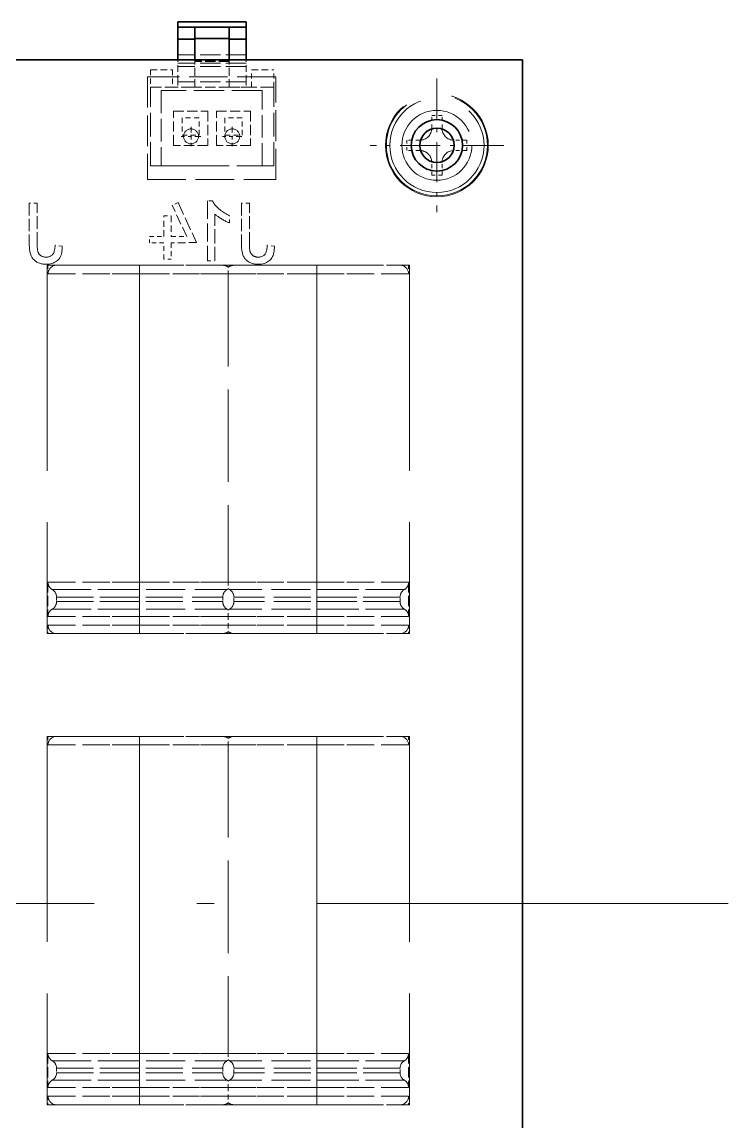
# Model space of a CAD drawing. Extents: x 23 to 417, y 3 to 294.
# Drawn here: x 296.22 to 316.82, y 118.68 to 150.79 of the extents above; entities that cross this region are included whole.
import ezdxf

# ---------------------------------------------------------------- set-up
doc = ezdxf.new("R2010")
doc.units = 0
doc.linetypes.add('DASHDOT', pattern=[18.5, 12, -3, 0.5, -3])
doc.linetypes.add('DASHED', pattern=[15, 12, -3])
doc.layers.get('0').update_dxf_attribs({"lineweight": 13})

# ---------------------------------------------------------------- blocks, each defined once
blk = doc.blocks.new('BLOCK3507')
at = {"color": 7, "linetype": 'DASHDOT', "lineweight": 13, "ltscale": 0.195}
for p, q in [((76, 47.2), (76, 39.4)), ((79.9, 43.3), (72.1, 43.3))]:
    blk.add_line(p, q, dxfattribs=at)
blk = doc.blocks.new('BLOCK3514')
at = {"color": 7, "linetype": 'DASHDOT', "lineweight": 13, "ltscale": 0.028341}
for p, q in [((64.057, 44.388), (64.057, 43.255)), ((64.624, 43.821), (63.49, 43.821))]:
    blk.add_line(p, q, dxfattribs=at)
blk = doc.blocks.new('BLOCK3515')
at = {"color": 7, "linetype": 'DASHDOT', "lineweight": 13, "ltscale": 0.028341}
for p, q in [((61.65, 44.388), (61.65, 43.255)), ((62.216, 43.821), (61.083, 43.821))]:
    blk.add_line(p, q, dxfattribs=at)
blk = doc.blocks.new('BLOCK3528')
at = {"color": 7, "lineweight": 35, "ltscale": 0.0075}
for p, q in [((60.877, 50.2), (60.877, 50.5)), ((64.877, 50.2), (64.877, 50.5))]:
    blk.add_line(p, q, dxfattribs=at)
at = {"color": 7, "lineweight": 35, "ltscale": 0.1}
blk.add_line((64.877, 50.5), (60.877, 50.5), dxfattribs=at)
at = {"color": 7, "lineweight": 35, "ltscale": 0.0175}
for p, q in [((60.877, 49.5), (60.877, 50.2)), ((64.877, 49.5), (64.877, 50.2))]:
    blk.add_line(p, q, dxfattribs=at)
at = {"color": 7, "lineweight": 35, "ltscale": 0.025}
for p, q in [((61.877, 50.2), (60.877, 50.2)), ((64.877, 50.2), (63.877, 50.2)), ((61.877, 49.5), (60.877, 49.5)), ((64.877, 49.5), (63.877, 49.5))]:
    blk.add_line(p, q, dxfattribs=at)
at = {"color": 7, "lineweight": 35, "ltscale": 0.016587}
for p, q in [((61.877, 49.536), (61.877, 50.2)), ((63.877, 49.536), (63.877, 50.2))]:
    blk.add_line(p, q, dxfattribs=at)
at = {"color": 7, "lineweight": 35, "ltscale": 0.05}
for p, q in [((63.877, 50.2), (61.877, 50.2)), ((63.877, 49.536), (61.877, 49.536))]:
    blk.add_line(p, q, dxfattribs=at)
at = {"color": 7, "lineweight": 35, "ltscale": 0.03}
for p, q in [((60.877, 48.3), (60.877, 49.5)), ((64.877, 48.3), (64.877, 49.5))]:
    blk.add_line(p, q, dxfattribs=at)
at = {"color": 7, "lineweight": 35, "ltscale": 0.030913}
for p, q in [((61.877, 48.3), (61.877, 49.536)), ((63.877, 48.3), (63.877, 49.536))]:
    blk.add_line(p, q, dxfattribs=at)
at = {"color": 7, "lineweight": 35}
for p in [(28.3, 48.3), (81, -50.2)]:
    blk.add_line(p, (81, 48.3), dxfattribs=at)
at = {"color": 7, "linetype": 'DASHED', "lineweight": 13, "ltscale": 0.1}
for p, q in [((64.877, 48.586), (60.877, 48.586)), ((64.877, 48.099), (60.877, 48.099)), ((64.877, 47.9), (60.877, 47.9)), ((64.877, 47), (60.877, 47)), ((64.877, 47), (60.877, 47))]:
    blk.add_line(p, q, dxfattribs=at)
at = {"color": 7, "linetype": 'DASHED', "lineweight": 13, "ltscale": 0.0325}
for p, q in [((60.877, 47), (60.877, 48.3)), ((64.877, 47), (64.877, 48.3)), ((59.277, 47.7), (60.577, 47.7)), ((65.177, 47.7), (66.477, 47.7))]:
    blk.add_line(p, q, dxfattribs=at)
at = {"color": 7, "linetype": 'DASHED', "lineweight": 13, "ltscale": 0.001587}
for p, q in [((61.877, 48.236), (61.877, 48.3)), ((63.877, 48.236), (63.877, 48.3))]:
    blk.add_line(p, q, dxfattribs=at)
at = {"color": 7, "linetype": 'DASHED', "lineweight": 13, "ltscale": 0.038413}
for p, q in [((61.877, 46.7), (61.877, 48.236)), ((63.877, 46.7), (63.877, 48.236))]:
    blk.add_line(p, q, dxfattribs=at)
at = {"color": 7, "linetype": 'DASHED', "lineweight": 13, "ltscale": 0.05}
for p, q in [((63.877, 48.236), (61.877, 48.236)), ((63.877, 48.2), (61.877, 48.2)), ((63.877, 46.7), (61.877, 46.7)), ((60.627, 45.3), (62.627, 45.3)), ((60.627, 43.3), (60.627, 45.3)), ((62.627, 45.3), (62.627, 43.3)), ((63.127, 45.3), (65.127, 45.3)), ((63.127, 43.3), (63.127, 45.3)), ((65.127, 45.3), (65.127, 43.3)), ((62.627, 43.3), (60.627, 43.3)), ((65.127, 43.3), (63.127, 43.3)), ((53.3, 17.8), (53.3, 15.8)), ((58.65, 15.8), (58.65, 17.8)), ((58.65, 15.8), (58.65, 17.8)), ((69, 15.8), (69, 17.8)), ((69, 15.8), (69, 17.8)), ((74.35, 17.8), (74.35, 15.8)), ((53.3, -9.7), (53.3, -11.7)), ((58.65, -11.7), (58.65, -9.7)), ((58.65, -11.7), (58.65, -9.7)), ((69, -11.7), (69, -9.7)), ((69, -11.7), (69, -9.7)), ((74.35, -9.7), (74.35, -11.7))]:
    blk.add_line(p, q, dxfattribs=at)
at = {"color": 7, "linetype": 'DASHED', "lineweight": 13, "ltscale": 0.025}
for p, q in [((59.277, 47.7), (59.277, 46.7)), ((60.577, 47.7), (60.577, 46.7)), ((65.177, 46.7), (65.177, 47.7)), ((66.477, 46.7), (66.477, 47.7)), ((61.877, 46.7), (60.877, 46.7)), ((64.877, 46.7), (63.877, 46.7)), ((62.127, 44.9), (61.127, 44.9)), ((61.127, 44.9), (61.127, 43.9)), ((62.127, 43.9), (62.127, 44.9)), ((64.627, 44.9), (63.627, 44.9)), ((63.627, 44.9), (63.627, 43.9)), ((64.627, 43.9), (64.627, 44.9)), ((61.127, 43.9), (62.127, 43.9)), ((63.627, 43.9), (64.627, 43.9))]:
    blk.add_line(p, q, dxfattribs=at)
at = {"color": 7, "linetype": 'DASHED', "lineweight": 13, "ltscale": 0.1875}
for p, q in [((66.6, 47.3), (59.1, 47.3)), ((59.1, 41.3), (66.6, 41.3))]:
    blk.add_line(p, q, dxfattribs=at)
at = {"color": 7, "linetype": 'DASHED', "lineweight": 13, "ltscale": 0.15}
for p, q in [((59.1, 47.3), (59.1, 41.3)), ((66.6, 41.3), (66.6, 47.3))]:
    blk.add_line(p, q, dxfattribs=at)
at = {"color": 7, "linetype": 'DASHED', "lineweight": 13, "ltscale": 0.0075}
for p, q in [((60.877, 47), (60.877, 46.7)), ((64.877, 47), (64.877, 46.7))]:
    blk.add_line(p, q, dxfattribs=at)
at = {"color": 7, "linetype": 'DASHED', "lineweight": 13, "ltscale": 0.115}
for p, q in [((59.277, 42.1), (59.277, 46.7)), ((66.477, 42.1), (66.477, 46.7))]:
    blk.add_line(p, q, dxfattribs=at)
at = {"color": 7, "linetype": 'DASHED', "lineweight": 13, "ltscale": 0.065}
for p, q in [((61.877, 46.7), (59.277, 46.7)), ((66.477, 46.7), (63.877, 46.7))]:
    blk.add_line(p, q, dxfattribs=at)
at = {"color": 7, "linetype": 'DASHED', "lineweight": 13, "ltscale": 0.11}
for p, q in [((59.9, 46.5), (59.9, 42.1)), ((65.8, 42.1), (65.8, 46.5))]:
    blk.add_line(p, q, dxfattribs=at)
at = {"color": 7, "linetype": 'DASHED', "lineweight": 13, "ltscale": 0.1475}
for p, q in [((65.8, 46.5), (59.9, 46.5)), ((59.9, 42.1), (65.8, 42.1))]:
    blk.add_line(p, q, dxfattribs=at)
at = {"color": 7, "linetype": 'DASHED', "lineweight": 13, "ltscale": 0.014999}
for p, q in [((76.3, 45.05), (75.7, 45.05)), ((74.25, 43), (74.25, 43.6)), ((77.75, 43), (77.75, 43.6)), ((76.3, 41.55), (75.7, 41.55))]:
    blk.add_line(p, q, dxfattribs=at)
at = {"color": 7, "linetype": 'DASHED', "lineweight": 13, "ltscale": 0.01875}
for p, q in [((75.7, 44.3), (75.7, 45.05)), ((76.3, 44.3), (76.3, 45.05)), ((75, 43.6), (74.25, 43.6)), ((77.75, 43.6), (77, 43.6)), ((75, 43), (74.25, 43)), ((77.75, 43), (77, 43)), ((75.7, 41.55), (75.7, 42.3)), ((76.3, 41.55), (76.3, 42.3))]:
    blk.add_line(p, q, dxfattribs=at)
at = {"color": 7, "linetype": 'DASHED', "lineweight": 13, "ltscale": 0.18}
blk.add_line((66.477, 42.1), (59.277, 42.1), dxfattribs=at)
at = {"color": 7, "linetype": 'DASHED', "lineweight": 13, "ltscale": 0.011579}
for p, q in [((52.673, 39.921), (52.21, 39.921)), ((65.056, 39.921), (64.593, 39.921))]:
    blk.add_line(p, q, dxfattribs=at)
at = {"color": 7, "linetype": 'DASHED', "lineweight": 13, "ltscale": 0.059626}
for p, q in [((52.21, 39.921), (52.21, 37.536)), ((64.593, 39.921), (64.593, 37.536))]:
    blk.add_line(p, q, dxfattribs=at)
at = {"color": 7, "linetype": 'DASHED', "lineweight": 13, "ltscale": 0.060283}
for p, q in [((52.673, 37.51), (52.673, 39.921)), ((65.056, 37.51), (65.056, 39.921))]:
    blk.add_line(p, q, dxfattribs=at)
at = {"color": 7, "linetype": 'DASHED', "lineweight": 13, "ltscale": 0.009333}
blk.add_line((60.892, 39.957), (60.553, 39.8), dxfattribs=at)
at = {"color": 7, "linetype": 'DASHED', "lineweight": 13, "ltscale": 0.064163}
blk.add_line((60.892, 39.957), (61.971, 37.628), dxfattribs=at)
at = {"color": 7, "linetype": 'DASHED', "lineweight": 13, "ltscale": 0.006924}
blk.add_line((62.891, 40.065), (62.615, 40.065), dxfattribs=at)
at = {"color": 7, "linetype": 'DASHED', "lineweight": 13, "ltscale": 0.087858}
blk.add_line((62.615, 40.065), (62.615, 36.551), dxfattribs=at)
at = {"color": 7, "linetype": 'DASHED', "lineweight": 13, "ltscale": 0.001286}
blk.add_line((62.915, 40.02), (62.891, 40.065), dxfattribs=at)
at = {"color": 7, "linetype": 'DASHED', "lineweight": 13, "ltscale": 0.001331}
blk.add_line((62.943, 39.974), (62.915, 40.02), dxfattribs=at)
at = {"color": 7, "linetype": 'DASHED', "lineweight": 13, "ltscale": 0.001379}
blk.add_line((62.973, 39.928), (62.943, 39.974), dxfattribs=at)
at = {"color": 7, "linetype": 'DASHED', "lineweight": 13, "ltscale": 0.00143}
blk.add_line((63.006, 39.882), (62.973, 39.928), dxfattribs=at)
at = {"color": 7, "linetype": 'DASHED', "lineweight": 13, "ltscale": 0.001483}
blk.add_line((63.043, 39.835), (63.006, 39.882), dxfattribs=at)
at = {"color": 7, "linetype": 'DASHED', "lineweight": 13, "ltscale": 0.001538}
blk.add_line((63.083, 39.788), (63.043, 39.835), dxfattribs=at)
at = {"color": 7, "linetype": 'DASHED', "lineweight": 13, "ltscale": 0.010591}
for p, q in [((60.07, 39.187), (60.494, 39.187)), ((60.494, 36.65), (60.07, 36.65))]:
    blk.add_line(p, q, dxfattribs=at)
at = {"color": 7, "linetype": 'DASHED', "lineweight": 13, "ltscale": 0.030267}
for p, q in [((60.07, 37.977), (60.07, 39.187)), ((60.494, 39.187), (60.494, 37.977))]:
    blk.add_line(p, q, dxfattribs=at)
at = {"color": 7, "linetype": 'DASHED', "lineweight": 13, "ltscale": 0.050243}
blk.add_line((61.398, 37.977), (60.553, 39.8), dxfattribs=at)
at = {"color": 7, "linetype": 'DASHED', "lineweight": 13, "ltscale": 0.06846}
blk.add_line((63.044, 36.551), (63.044, 39.289), dxfattribs=at)
at = {"color": 7, "linetype": 'DASHED', "lineweight": 13, "ltscale": 0.00109}
blk.add_line((63.044, 39.289), (63.076, 39.26), dxfattribs=at)
at = {"color": 7, "linetype": 'DASHED', "lineweight": 13, "ltscale": 0.001126}
blk.add_line((63.076, 39.26), (63.11, 39.23), dxfattribs=at)
at = {"color": 7, "linetype": 'DASHED', "lineweight": 13, "ltscale": 0.001596}
blk.add_line((63.126, 39.741), (63.083, 39.788), dxfattribs=at)
at = {"color": 7, "linetype": 'DASHED', "lineweight": 13, "ltscale": 0.001163}
for p, q in [((63.11, 39.23), (63.146, 39.201)), ((63.779, 38.822), (63.822, 38.804))]:
    blk.add_line(p, q, dxfattribs=at)
at = {"color": 7, "linetype": 'DASHED', "lineweight": 13, "ltscale": 0.001655}
blk.add_line((63.172, 39.693), (63.126, 39.741), dxfattribs=at)
at = {"color": 7, "linetype": 'DASHED', "lineweight": 13, "ltscale": 0.001201}
for p, q in [((63.146, 39.201), (63.184, 39.171)), ((63.735, 38.842), (63.779, 38.822))]:
    blk.add_line(p, q, dxfattribs=at)
at = {"color": 7, "linetype": 'DASHED', "lineweight": 13, "ltscale": 0.001715}
blk.add_line((63.221, 39.646), (63.172, 39.693), dxfattribs=at)
at = {"color": 7, "linetype": 'DASHED', "lineweight": 13, "ltscale": 0.001239}
blk.add_line((63.184, 39.171), (63.224, 39.141), dxfattribs=at)
at = {"color": 7, "linetype": 'DASHED', "lineweight": 13, "ltscale": 0.001777}
blk.add_line((63.273, 39.597), (63.221, 39.646), dxfattribs=at)
at = {"color": 7, "linetype": 'DASHED', "lineweight": 13, "ltscale": 0.001815}
blk.add_line((63.328, 39.55), (63.273, 39.597), dxfattribs=at)
at = {"color": 7, "linetype": 'DASHED', "lineweight": 13, "ltscale": 0.001826}
blk.add_line((63.385, 39.504), (63.328, 39.55), dxfattribs=at)
at = {"color": 7, "linetype": 'DASHED', "lineweight": 13, "ltscale": 0.00184}
blk.add_line((63.444, 39.459), (63.385, 39.504), dxfattribs=at)
at = {"color": 7, "linetype": 'DASHED', "lineweight": 13, "ltscale": 0.001855}
blk.add_line((63.504, 39.416), (63.444, 39.459), dxfattribs=at)
at = {"color": 7, "linetype": 'DASHED', "lineweight": 13, "ltscale": 0.001872}
blk.add_line((63.566, 39.374), (63.504, 39.416), dxfattribs=at)
at = {"color": 7, "linetype": 'DASHED', "lineweight": 13, "ltscale": 0.00189}
blk.add_line((63.63, 39.334), (63.566, 39.374), dxfattribs=at)
at = {"color": 7, "linetype": 'DASHED', "lineweight": 13, "ltscale": 0.00191}
blk.add_line((63.696, 39.295), (63.63, 39.334), dxfattribs=at)
at = {"color": 7, "linetype": 'DASHED', "lineweight": 13, "ltscale": 0.001932}
blk.add_line((63.763, 39.257), (63.696, 39.295), dxfattribs=at)
at = {"color": 7, "linetype": 'DASHED', "lineweight": 13, "ltscale": 0.001955}
blk.add_line((63.833, 39.221), (63.763, 39.257), dxfattribs=at)
at = {"color": 7, "linetype": 'DASHED', "lineweight": 13, "ltscale": 0.001979}
blk.add_line((63.904, 39.187), (63.833, 39.221), dxfattribs=at)
at = {"color": 7, "linetype": 'DASHED', "lineweight": 13, "ltscale": 0.010385}
blk.add_line((63.904, 38.771), (63.904, 39.187), dxfattribs=at)
at = {"color": 7, "linetype": 'DASHED', "lineweight": 13, "ltscale": 0.001278}
blk.add_line((63.224, 39.141), (63.265, 39.112), dxfattribs=at)
at = {"color": 7, "linetype": 'DASHED', "lineweight": 13, "ltscale": 0.001318}
blk.add_line((63.265, 39.112), (63.309, 39.082), dxfattribs=at)
at = {"color": 7, "linetype": 'DASHED', "lineweight": 13, "ltscale": 0.001358}
blk.add_line((63.309, 39.082), (63.354, 39.053), dxfattribs=at)
at = {"color": 7, "linetype": 'DASHED', "lineweight": 13, "ltscale": 0.001399}
blk.add_line((63.354, 39.053), (63.402, 39.023), dxfattribs=at)
at = {"color": 7, "linetype": 'DASHED', "lineweight": 13, "ltscale": 0.00144}
for p, q in [((63.402, 39.023), (63.451, 38.993)), ((63.451, 38.993), (63.501, 38.965))]:
    blk.add_line(p, q, dxfattribs=at)
at = {"color": 7, "linetype": 'DASHED', "lineweight": 13, "ltscale": 0.0014}
blk.add_line((63.501, 38.965), (63.55, 38.937), dxfattribs=at)
at = {"color": 7, "linetype": 'DASHED', "lineweight": 13, "ltscale": 0.001359}
blk.add_line((63.55, 38.937), (63.598, 38.911), dxfattribs=at)
at = {"color": 7, "linetype": 'DASHED', "lineweight": 13, "ltscale": 0.001319}
blk.add_line((63.598, 38.911), (63.645, 38.887), dxfattribs=at)
at = {"color": 7, "linetype": 'DASHED', "lineweight": 13, "ltscale": 0.00128}
blk.add_line((63.645, 38.887), (63.69, 38.864), dxfattribs=at)
at = {"color": 7, "linetype": 'DASHED', "lineweight": 13, "ltscale": 0.00124}
blk.add_line((63.69, 38.864), (63.735, 38.842), dxfattribs=at)
at = {"color": 7, "linetype": 'DASHED', "lineweight": 13, "ltscale": 0.001125}
blk.add_line((63.822, 38.804), (63.863, 38.787), dxfattribs=at)
at = {"color": 7, "linetype": 'DASHED', "lineweight": 13, "ltscale": 0.001087}
blk.add_line((63.863, 38.787), (63.904, 38.771), dxfattribs=at)
at = {"color": 7, "linetype": 'DASHED', "lineweight": 13, "ltscale": 0.021104}
for p, q in [((59.226, 37.977), (60.07, 37.977)), ((60.07, 37.603), (59.226, 37.603))]:
    blk.add_line(p, q, dxfattribs=at)
at = {"color": 7, "linetype": 'DASHED', "lineweight": 13, "ltscale": 0.009336}
blk.add_line((59.226, 37.603), (59.226, 37.977), dxfattribs=at)
at = {"color": 7, "linetype": 'DASHED', "lineweight": 13, "ltscale": 0.022617}
blk.add_line((60.494, 37.977), (61.398, 37.977), dxfattribs=at)
at = {"color": 7, "linetype": 'DASHED', "lineweight": 13, "ltscale": 0.002147}
for p, q in [((52.21, 37.536), (52.211, 37.45)), ((64.593, 37.536), (64.594, 37.45))]:
    blk.add_line(p, q, dxfattribs=at)
at = {"color": 7, "linetype": 'DASHED', "lineweight": 13, "ltscale": 0.00205}
for p, q in [((52.211, 37.45), (52.214, 37.369)), ((64.594, 37.45), (64.597, 37.369))]:
    blk.add_line(p, q, dxfattribs=at)
at = {"color": 7, "linetype": 'DASHED', "lineweight": 13, "ltscale": 0.001953}
for p, q in [((52.214, 37.369), (52.219, 37.291)), ((64.597, 37.369), (64.602, 37.291))]:
    blk.add_line(p, q, dxfattribs=at)
at = {"color": 7, "linetype": 'DASHED', "lineweight": 13, "ltscale": 0.001859}
for p, q in [((52.219, 37.291), (52.227, 37.217)), ((64.602, 37.291), (64.61, 37.217)), ((53.6, 36.428), (53.668, 36.457)), ((65.983, 36.428), (66.051, 36.457))]:
    blk.add_line(p, q, dxfattribs=at)
at = {"color": 7, "linetype": 'DASHED', "lineweight": 13, "ltscale": 0.001463}
for p, q in [((52.673, 37.452), (52.673, 37.51)), ((65.056, 37.452), (65.056, 37.51))]:
    blk.add_line(p, q, dxfattribs=at)
at = {"color": 7, "linetype": 'DASHED', "lineweight": 13, "ltscale": 0.001382}
for p, q in [((52.675, 37.396), (52.673, 37.452)), ((65.058, 37.396), (65.056, 37.452))]:
    blk.add_line(p, q, dxfattribs=at)
at = {"color": 7, "linetype": 'DASHED', "lineweight": 13, "ltscale": 0.001301}
for p, q in [((52.677, 37.344), (52.675, 37.396)), ((65.06, 37.344), (65.058, 37.396))]:
    blk.add_line(p, q, dxfattribs=at)
at = {"color": 7, "linetype": 'DASHED', "lineweight": 13, "ltscale": 0.001221}
for p, q in [((52.68, 37.296), (52.677, 37.344)), ((65.063, 37.296), (65.06, 37.344))]:
    blk.add_line(p, q, dxfattribs=at)
at = {"color": 7, "linetype": 'DASHED', "lineweight": 13, "ltscale": 0.001141}
for p, q in [((52.685, 37.25), (52.68, 37.296)), ((65.068, 37.25), (65.063, 37.296))]:
    blk.add_line(p, q, dxfattribs=at)
at = {"color": 7, "linetype": 'DASHED', "lineweight": 13, "ltscale": 0.001063}
for p, q in [((52.69, 37.208), (52.685, 37.25)), ((65.073, 37.208), (65.068, 37.25))]:
    blk.add_line(p, q, dxfattribs=at)
at = {"color": 7, "linetype": 'DASHED', "lineweight": 13, "ltscale": 0.001589}
for p, q in [((53.696, 37.254), (53.684, 37.191)), ((66.079, 37.254), (66.067, 37.191))]:
    blk.add_line(p, q, dxfattribs=at)
at = {"color": 7, "linetype": 'DASHED', "lineweight": 13, "ltscale": 0.001705}
for p, q in [((53.705, 37.322), (53.696, 37.254)), ((66.088, 37.322), (66.079, 37.254))]:
    blk.add_line(p, q, dxfattribs=at)
at = {"color": 7, "linetype": 'DASHED', "lineweight": 13, "ltscale": 0.001824}
for p, q in [((53.712, 37.394), (53.705, 37.322)), ((66.095, 37.394), (66.088, 37.322))]:
    blk.add_line(p, q, dxfattribs=at)
at = {"color": 7, "linetype": 'DASHED', "lineweight": 13, "ltscale": 0.001945}
for p, q in [((53.716, 37.472), (53.712, 37.394)), ((66.099, 37.472), (66.095, 37.394))]:
    blk.add_line(p, q, dxfattribs=at)
at = {"color": 7, "linetype": 'DASHED', "lineweight": 13, "ltscale": 0.010543}
for p, q in [((54.134, 37.415), (53.716, 37.472)), ((66.517, 37.415), (66.099, 37.472))]:
    blk.add_line(p, q, dxfattribs=at)
at = {"color": 7, "linetype": 'DASHED', "lineweight": 13, "ltscale": 0.002425}
for p, q in [((54.128, 37.216), (54.133, 37.313)), ((66.511, 37.216), (66.516, 37.313))]:
    blk.add_line(p, q, dxfattribs=at)
at = {"color": 7, "linetype": 'DASHED', "lineweight": 13, "ltscale": 0.00255}
for p, q in [((54.133, 37.313), (54.134, 37.415)), ((66.516, 37.313), (66.517, 37.415))]:
    blk.add_line(p, q, dxfattribs=at)
at = {"color": 7, "linetype": 'DASHED', "lineweight": 13, "ltscale": 0.023837}
for p, q in [((60.07, 36.65), (60.07, 37.603)), ((60.494, 37.603), (60.494, 36.65))]:
    blk.add_line(p, q, dxfattribs=at)
at = {"color": 7, "linetype": 'DASHED', "lineweight": 13, "ltscale": 0.036945}
blk.add_line((61.971, 37.628), (60.494, 37.603), dxfattribs=at)
at = {"color": 7, "linetype": 'DASHED', "lineweight": 13, "ltscale": 0.001767}
for p, q in [((52.227, 37.217), (52.236, 37.147)), ((64.61, 37.217), (64.619, 37.147))]:
    blk.add_line(p, q, dxfattribs=at)
at = {"color": 7, "linetype": 'DASHED', "lineweight": 13, "ltscale": 0.001677}
for p, q in [((52.236, 37.147), (52.248, 37.081)), ((64.619, 37.147), (64.631, 37.081))]:
    blk.add_line(p, q, dxfattribs=at)
at = {"color": 7, "linetype": 'DASHED', "lineweight": 13, "ltscale": 0.00159}
for p, q in [((52.248, 37.081), (52.262, 37.018)), ((64.631, 37.081), (64.645, 37.018))]:
    blk.add_line(p, q, dxfattribs=at)
at = {"color": 7, "linetype": 'DASHED', "lineweight": 13, "ltscale": 0.001507}
for p, q in [((52.262, 37.018), (52.278, 36.96)), ((64.645, 37.018), (64.661, 36.96))]:
    blk.add_line(p, q, dxfattribs=at)
at = {"color": 7, "linetype": 'DASHED', "lineweight": 13, "ltscale": 0.001428}
for p, q in [((52.278, 36.96), (52.296, 36.906)), ((64.661, 36.96), (64.679, 36.906))]:
    blk.add_line(p, q, dxfattribs=at)
at = {"color": 7, "linetype": 'DASHED', "lineweight": 13, "ltscale": 0.001353}
for p, q in [((52.296, 36.906), (52.316, 36.856)), ((64.679, 36.906), (64.699, 36.856))]:
    blk.add_line(p, q, dxfattribs=at)
at = {"color": 7, "linetype": 'DASHED', "lineweight": 13, "ltscale": 0.001304}
for p, q in [((52.316, 36.856), (52.338, 36.809)), ((64.699, 36.856), (64.721, 36.809))]:
    blk.add_line(p, q, dxfattribs=at)
at = {"color": 7, "linetype": 'DASHED', "lineweight": 13, "ltscale": 0.001282}
for p, q in [((52.338, 36.809), (52.363, 36.764)), ((64.721, 36.809), (64.746, 36.764))]:
    blk.add_line(p, q, dxfattribs=at)
at = {"color": 7, "linetype": 'DASHED', "lineweight": 13, "ltscale": 0.001265}
for p, q in [((52.363, 36.764), (52.391, 36.722)), ((64.746, 36.764), (64.774, 36.722))]:
    blk.add_line(p, q, dxfattribs=at)
at = {"color": 7, "linetype": 'DASHED', "lineweight": 13, "ltscale": 0.001253}
for p, q in [((52.391, 36.722), (52.421, 36.681)), ((64.774, 36.722), (64.804, 36.681))]:
    blk.add_line(p, q, dxfattribs=at)
at = {"color": 7, "linetype": 'DASHED', "lineweight": 13, "ltscale": 0.001247}
for p, q in [((52.421, 36.681), (52.453, 36.643)), ((52.453, 36.643), (52.488, 36.608)), ((64.804, 36.681), (64.836, 36.643)), ((64.836, 36.643), (64.871, 36.608))]:
    blk.add_line(p, q, dxfattribs=at)
at = {"color": 7, "linetype": 'DASHED', "lineweight": 13, "ltscale": 0.001252}
for p, q in [((52.488, 36.608), (52.526, 36.574)), ((64.871, 36.608), (64.908, 36.574))]:
    blk.add_line(p, q, dxfattribs=at)
at = {"color": 7, "linetype": 'DASHED', "lineweight": 13, "ltscale": 0.000985061}
for p, q in [((52.696, 37.169), (52.69, 37.208)), ((65.079, 37.169), (65.073, 37.208))]:
    blk.add_line(p, q, dxfattribs=at)
at = {"color": 7, "linetype": 'DASHED', "lineweight": 13, "ltscale": 0.000908543}
for p, q in [((52.703, 37.133), (52.696, 37.169)), ((65.086, 37.133), (65.079, 37.169))]:
    blk.add_line(p, q, dxfattribs=at)
at = {"color": 7, "linetype": 'DASHED', "lineweight": 13, "ltscale": 0.000834159}
for p, q in [((52.712, 37.101), (52.703, 37.133)), ((65.094, 37.101), (65.086, 37.133))]:
    blk.add_line(p, q, dxfattribs=at)
at = {"color": 7, "linetype": 'DASHED', "lineweight": 13, "ltscale": 0.000762038}
for p, q in [((52.721, 37.072), (52.712, 37.101)), ((65.104, 37.072), (65.094, 37.101))]:
    blk.add_line(p, q, dxfattribs=at)
at = {"color": 7, "linetype": 'DASHED', "lineweight": 13, "ltscale": 0.000719848}
for p, q in [((52.731, 37.045), (52.721, 37.072)), ((65.114, 37.045), (65.104, 37.072))]:
    blk.add_line(p, q, dxfattribs=at)
at = {"color": 7, "linetype": 'DASHED', "lineweight": 13, "ltscale": 0.000708985}
for p, q in [((52.743, 37.019), (52.731, 37.045)), ((65.126, 37.019), (65.114, 37.045))]:
    blk.add_line(p, q, dxfattribs=at)
at = {"color": 7, "linetype": 'DASHED', "lineweight": 13, "ltscale": 0.000701333}
for p, q in [((52.756, 36.995), (52.743, 37.019)), ((65.139, 36.995), (65.126, 37.019))]:
    blk.add_line(p, q, dxfattribs=at)
at = {"color": 7, "linetype": 'DASHED', "lineweight": 13, "ltscale": 0.000696679}
for p, q in [((52.771, 36.971), (52.756, 36.995)), ((65.154, 36.971), (65.139, 36.995))]:
    blk.add_line(p, q, dxfattribs=at)
at = {"color": 7, "linetype": 'DASHED', "lineweight": 13, "ltscale": 0.000695342}
for p, q in [((52.788, 36.949), (52.771, 36.971)), ((65.171, 36.949), (65.154, 36.971))]:
    blk.add_line(p, q, dxfattribs=at)
at = {"color": 7, "linetype": 'DASHED', "lineweight": 13, "ltscale": 0.000698143}
for p, q in [((52.806, 36.928), (52.788, 36.949)), ((65.189, 36.928), (65.171, 36.949))]:
    blk.add_line(p, q, dxfattribs=at)
at = {"color": 7, "linetype": 'DASHED', "lineweight": 13, "ltscale": 0.000703493}
for p, q in [((52.826, 36.908), (52.806, 36.928)), ((65.209, 36.908), (65.189, 36.928))]:
    blk.add_line(p, q, dxfattribs=at)
at = {"color": 7, "linetype": 'DASHED', "lineweight": 13, "ltscale": 0.000712406}
for p, q in [((52.847, 36.889), (52.826, 36.908)), ((65.23, 36.889), (65.209, 36.908))]:
    blk.add_line(p, q, dxfattribs=at)
at = {"color": 7, "linetype": 'DASHED', "lineweight": 13, "ltscale": 0.00072479}
for p, q in [((52.87, 36.871), (52.847, 36.889)), ((65.253, 36.871), (65.23, 36.889))]:
    blk.add_line(p, q, dxfattribs=at)
at = {"color": 7, "linetype": 'DASHED', "lineweight": 13, "ltscale": 0.000739881}
for p, q in [((52.895, 36.855), (52.87, 36.871)), ((65.278, 36.855), (65.253, 36.871))]:
    blk.add_line(p, q, dxfattribs=at)
at = {"color": 7, "linetype": 'DASHED', "lineweight": 13, "ltscale": 0.000748319}
for p, q in [((52.921, 36.84), (52.895, 36.855)), ((65.304, 36.84), (65.278, 36.855))]:
    blk.add_line(p, q, dxfattribs=at)
at = {"color": 7, "linetype": 'DASHED', "lineweight": 13, "ltscale": 0.000749794}
for p, q in [((52.947, 36.826), (52.921, 36.84)), ((65.33, 36.826), (65.304, 36.84))]:
    blk.add_line(p, q, dxfattribs=at)
at = {"color": 7, "linetype": 'DASHED', "lineweight": 13, "ltscale": 0.000754505}
for p, q in [((52.975, 36.814), (52.947, 36.826)), ((65.358, 36.814), (65.33, 36.826))]:
    blk.add_line(p, q, dxfattribs=at)
at = {"color": 7, "linetype": 'DASHED', "lineweight": 13, "ltscale": 0.000762053}
for p, q in [((53.004, 36.804), (52.975, 36.814)), ((65.387, 36.804), (65.358, 36.814))]:
    blk.add_line(p, q, dxfattribs=at)
at = {"color": 7, "linetype": 'DASHED', "lineweight": 13, "ltscale": 0.000772087}
for p, q in [((53.033, 36.795), (53.004, 36.804)), ((65.416, 36.795), (65.387, 36.804))]:
    blk.add_line(p, q, dxfattribs=at)
at = {"color": 7, "linetype": 'DASHED', "lineweight": 13, "ltscale": 0.000785002}
for p, q in [((53.064, 36.788), (53.033, 36.795)), ((65.447, 36.788), (65.416, 36.795))]:
    blk.add_line(p, q, dxfattribs=at)
at = {"color": 7, "linetype": 'DASHED', "lineweight": 13, "ltscale": 0.000800069}
for p, q in [((53.095, 36.782), (53.064, 36.788)), ((65.478, 36.782), (65.447, 36.788))]:
    blk.add_line(p, q, dxfattribs=at)
at = {"color": 7, "linetype": 'DASHED', "lineweight": 13, "ltscale": 0.000817905}
for p, q in [((53.128, 36.778), (53.095, 36.782)), ((65.511, 36.778), (65.478, 36.782))]:
    blk.add_line(p, q, dxfattribs=at)
at = {"color": 7, "linetype": 'DASHED', "lineweight": 13, "ltscale": 0.00083757}
for p, q in [((53.161, 36.776), (53.128, 36.778)), ((65.544, 36.776), (65.511, 36.778))]:
    blk.add_line(p, q, dxfattribs=at)
at = {"color": 7, "linetype": 'DASHED', "lineweight": 13, "ltscale": 0.000859679}
for p, q in [((53.196, 36.775), (53.161, 36.776)), ((65.579, 36.775), (65.544, 36.776))]:
    blk.add_line(p, q, dxfattribs=at)
at = {"color": 7, "linetype": 'DASHED', "lineweight": 13, "ltscale": 0.001157}
for p, q in [((53.242, 36.776), (53.196, 36.775)), ((65.625, 36.776), (65.579, 36.775))]:
    blk.add_line(p, q, dxfattribs=at)
at = {"color": 7, "linetype": 'DASHED', "lineweight": 13, "ltscale": 0.00111}
for p, q in [((53.286, 36.781), (53.242, 36.776)), ((65.669, 36.781), (65.625, 36.776))]:
    blk.add_line(p, q, dxfattribs=at)
at = {"color": 7, "linetype": 'DASHED', "lineweight": 13, "ltscale": 0.00107}
for p, q in [((53.328, 36.788), (53.286, 36.781)), ((65.711, 36.788), (65.669, 36.781))]:
    blk.add_line(p, q, dxfattribs=at)
at = {"color": 7, "linetype": 'DASHED', "lineweight": 13, "ltscale": 0.001035}
for p, q in [((53.368, 36.798), (53.328, 36.788)), ((65.751, 36.798), (65.711, 36.788))]:
    blk.add_line(p, q, dxfattribs=at)
at = {"color": 7, "linetype": 'DASHED', "lineweight": 13, "ltscale": 0.001007}
for p, q in [((53.406, 36.812), (53.368, 36.798)), ((65.789, 36.812), (65.751, 36.798))]:
    blk.add_line(p, q, dxfattribs=at)
at = {"color": 7, "linetype": 'DASHED', "lineweight": 13, "ltscale": 0.000987327}
for p, q in [((53.442, 36.828), (53.406, 36.812)), ((65.825, 36.828), (65.789, 36.812))]:
    blk.add_line(p, q, dxfattribs=at)
at = {"color": 7, "linetype": 'DASHED', "lineweight": 13, "ltscale": 0.000975256}
for p, q in [((53.476, 36.847), (53.442, 36.828)), ((65.859, 36.847), (65.825, 36.828))]:
    blk.add_line(p, q, dxfattribs=at)
at = {"color": 7, "linetype": 'DASHED', "lineweight": 13, "ltscale": 0.000970821}
for p, q in [((53.508, 36.869), (53.476, 36.847)), ((65.891, 36.869), (65.859, 36.847))]:
    blk.add_line(p, q, dxfattribs=at)
at = {"color": 7, "linetype": 'DASHED', "lineweight": 13, "ltscale": 0.000975629}
for p, q in [((53.538, 36.895), (53.508, 36.869)), ((65.921, 36.895), (65.891, 36.869))]:
    blk.add_line(p, q, dxfattribs=at)
at = {"color": 7, "linetype": 'DASHED', "lineweight": 13, "ltscale": 0.000987814}
for p, q in [((53.566, 36.923), (53.538, 36.895)), ((65.949, 36.923), (65.921, 36.895))]:
    blk.add_line(p, q, dxfattribs=at)
at = {"color": 7, "linetype": 'DASHED', "lineweight": 13, "ltscale": 0.001027}
for p, q in [((53.591, 36.955), (53.566, 36.923)), ((65.974, 36.955), (65.949, 36.923))]:
    blk.add_line(p, q, dxfattribs=at)
at = {"color": 7, "linetype": 'DASHED', "lineweight": 13, "ltscale": 0.001096}
for p, q in [((53.615, 36.992), (53.591, 36.955)), ((65.997, 36.992), (65.974, 36.955))]:
    blk.add_line(p, q, dxfattribs=at)
at = {"color": 7, "linetype": 'DASHED', "lineweight": 13, "ltscale": 0.001179}
for p, q in [((53.635, 37.034), (53.615, 36.992)), ((66.018, 37.034), (65.997, 36.992))]:
    blk.add_line(p, q, dxfattribs=at)
at = {"color": 7, "linetype": 'DASHED', "lineweight": 13, "ltscale": 0.001271}
for p, q in [((53.654, 37.082), (53.635, 37.034)), ((66.037, 37.082), (66.018, 37.034))]:
    blk.add_line(p, q, dxfattribs=at)
at = {"color": 7, "linetype": 'DASHED', "lineweight": 13, "ltscale": 0.001371}
for p, q in [((53.67, 37.134), (53.654, 37.082)), ((66.053, 37.134), (66.037, 37.082))]:
    blk.add_line(p, q, dxfattribs=at)
at = {"color": 7, "linetype": 'DASHED', "lineweight": 13, "ltscale": 0.001477}
for p, q in [((53.684, 37.191), (53.67, 37.134)), ((66.067, 37.191), (66.053, 37.134))]:
    blk.add_line(p, q, dxfattribs=at)
at = {"color": 7, "linetype": 'DASHED', "lineweight": 13, "ltscale": 0.001794}
for p, q in [((53.848, 36.576), (53.899, 36.627)), ((66.231, 36.576), (66.282, 36.627)), ((53.733, 36.492), (53.792, 36.531)), ((66.115, 36.492), (66.175, 36.531))]:
    blk.add_line(p, q, dxfattribs=at)
at = {"color": 7, "linetype": 'DASHED', "lineweight": 13, "ltscale": 0.00181}
for p, q in [((53.899, 36.627), (53.945, 36.682)), ((66.282, 36.627), (66.328, 36.682))]:
    blk.add_line(p, q, dxfattribs=at)
at = {"color": 7, "linetype": 'DASHED', "lineweight": 13, "ltscale": 0.001836}
for p, q in [((53.945, 36.682), (53.987, 36.743)), ((66.328, 36.682), (66.369, 36.743))]:
    blk.add_line(p, q, dxfattribs=at)
at = {"color": 7, "linetype": 'DASHED', "lineweight": 13, "ltscale": 0.00188}
for p, q in [((53.987, 36.743), (54.023, 36.809)), ((66.369, 36.743), (66.406, 36.809))]:
    blk.add_line(p, q, dxfattribs=at)
at = {"color": 7, "linetype": 'DASHED', "lineweight": 13, "ltscale": 0.00194}
for p, q in [((54.023, 36.809), (54.054, 36.88)), ((66.406, 36.809), (66.437, 36.88))]:
    blk.add_line(p, q, dxfattribs=at)
at = {"color": 7, "linetype": 'DASHED', "lineweight": 13, "ltscale": 0.002013}
for p, q in [((54.054, 36.88), (54.08, 36.956)), ((66.437, 36.88), (66.463, 36.956))]:
    blk.add_line(p, q, dxfattribs=at)
at = {"color": 7, "linetype": 'DASHED', "lineweight": 13, "ltscale": 0.0021}
for p, q in [((54.08, 36.956), (54.101, 37.038)), ((66.463, 36.956), (66.484, 37.038))]:
    blk.add_line(p, q, dxfattribs=at)
at = {"color": 7, "linetype": 'DASHED', "lineweight": 13, "ltscale": 0.002199}
for p, q in [((54.101, 37.038), (54.117, 37.124)), ((66.484, 37.038), (66.5, 37.124))]:
    blk.add_line(p, q, dxfattribs=at)
at = {"color": 7, "linetype": 'DASHED', "lineweight": 13, "ltscale": 0.002308}
for p, q in [((54.117, 37.124), (54.128, 37.216)), ((66.5, 37.124), (66.511, 37.216))]:
    blk.add_line(p, q, dxfattribs=at)
at = {"color": 7, "linetype": 'DASHED', "lineweight": 13, "ltscale": 0.001263}
for p, q in [((52.526, 36.574), (52.565, 36.543)), ((64.908, 36.574), (64.948, 36.543))]:
    blk.add_line(p, q, dxfattribs=at)
at = {"color": 7, "linetype": 'DASHED', "lineweight": 13, "ltscale": 0.001279}
for p, q in [((52.565, 36.543), (52.608, 36.515)), ((64.948, 36.543), (64.991, 36.515))]:
    blk.add_line(p, q, dxfattribs=at)
at = {"color": 7, "linetype": 'DASHED', "lineweight": 13, "ltscale": 0.001302}
for p, q in [((52.608, 36.515), (52.653, 36.488)), ((64.991, 36.515), (65.035, 36.488))]:
    blk.add_line(p, q, dxfattribs=at)
at = {"color": 7, "linetype": 'DASHED', "lineweight": 13, "ltscale": 0.001317}
for p, q in [((52.653, 36.488), (52.699, 36.464)), ((65.035, 36.488), (65.082, 36.464))]:
    blk.add_line(p, q, dxfattribs=at)
at = {"color": 7, "linetype": 'DASHED', "lineweight": 13, "ltscale": 0.001326}
for p, q in [((52.699, 36.464), (52.748, 36.443)), ((65.082, 36.464), (65.131, 36.443))]:
    blk.add_line(p, q, dxfattribs=at)
at = {"color": 7, "linetype": 'DASHED', "lineweight": 13, "ltscale": 0.001339}
for p, q in [((52.748, 36.443), (52.798, 36.424)), ((65.131, 36.443), (65.181, 36.424))]:
    blk.add_line(p, q, dxfattribs=at)
at = {"color": 7, "linetype": 'DASHED', "lineweight": 13, "ltscale": 0.001356}
for p, q in [((52.798, 36.424), (52.85, 36.407)), ((65.181, 36.424), (65.233, 36.407))]:
    blk.add_line(p, q, dxfattribs=at)
at = {"color": 7, "linetype": 'DASHED', "lineweight": 13, "ltscale": 0.001377}
for p, q in [((52.85, 36.407), (52.903, 36.393)), ((65.233, 36.407), (65.286, 36.393))]:
    blk.add_line(p, q, dxfattribs=at)
at = {"color": 7, "linetype": 'DASHED', "lineweight": 13, "ltscale": 0.001401}
for p, q in [((52.903, 36.393), (52.958, 36.382)), ((65.286, 36.393), (65.341, 36.382))]:
    blk.add_line(p, q, dxfattribs=at)
at = {"color": 7, "linetype": 'DASHED', "lineweight": 13, "ltscale": 0.001429}
for p, q in [((52.958, 36.382), (53.014, 36.373)), ((65.341, 36.382), (65.397, 36.373))]:
    blk.add_line(p, q, dxfattribs=at)
at = {"color": 7, "linetype": 'DASHED', "lineweight": 13, "ltscale": 0.00146}
for p, q in [((53.014, 36.373), (53.072, 36.367)), ((65.397, 36.373), (65.455, 36.367))]:
    blk.add_line(p, q, dxfattribs=at)
at = {"color": 7, "linetype": 'DASHED', "lineweight": 13, "ltscale": 0.001495}
for p, q in [((53.072, 36.367), (53.132, 36.363)), ((65.455, 36.367), (65.515, 36.363))]:
    blk.add_line(p, q, dxfattribs=at)
at = {"color": 7, "linetype": 'DASHED', "lineweight": 13, "ltscale": 0.001532}
for p, q in [((53.132, 36.363), (53.193, 36.362)), ((65.515, 36.363), (65.576, 36.362))]:
    blk.add_line(p, q, dxfattribs=at)
at = {"color": 7, "linetype": 'DASHED', "lineweight": 13, "ltscale": 0.002251}
for p, q in [((53.193, 36.362), (53.283, 36.364)), ((65.576, 36.362), (65.666, 36.364))]:
    blk.add_line(p, q, dxfattribs=at)
at = {"color": 7, "linetype": 'DASHED', "lineweight": 13, "ltscale": 0.135}
for p, q in [((53.25, 36.3), (58.65, 36.3)), ((69, 36.3), (74.4, 36.3)), ((53.25, 14.8), (58.65, 14.8)), ((69, 14.8), (74.4, 14.8)), ((53.25, 8.8), (58.65, 8.8)), ((69, 8.8), (74.4, 8.8)), ((53.25, -12.7), (58.65, -12.7)), ((69, -12.7), (74.4, -12.7))]:
    blk.add_line(p, q, dxfattribs=at)
at = {"color": 7, "linetype": 'DASHED', "lineweight": 13}
for p, q in [((53.25, 36.3), (53.25, 14.8)), ((58.65, 14.8), (58.65, 36.3)), ((58.65, 14.8), (58.65, 36.3)), ((69, 14.8), (69, 36.3)), ((69, 14.8), (69, 36.3)), ((74.4, 36.3), (74.4, 14.8)), ((53.25, 8.8), (53.25, -12.7)), ((58.65, -12.7), (58.65, 8.8)), ((58.65, -12.7), (58.65, 8.8)), ((69, -12.7), (69, 8.8)), ((69, -12.7), (69, 8.8)), ((74.4, 8.8), (74.4, -12.7))]:
    blk.add_line(p, q, dxfattribs=at)
at = {"color": 7, "linetype": 'DASHED', "lineweight": 13, "ltscale": 0.002151}
for p, q in [((53.283, 36.364), (53.369, 36.372)), ((65.666, 36.364), (65.752, 36.372))]:
    blk.add_line(p, q, dxfattribs=at)
at = {"color": 7, "linetype": 'DASHED', "lineweight": 13, "ltscale": 0.0125}
for p, q in [((53.3, 36.3), (53.3, 35.8)), ((58.65, 35.8), (58.65, 36.3)), ((58.65, 35.8), (58.65, 36.3)), ((69, 35.8), (69, 36.3)), ((69, 35.8), (69, 36.3)), ((74.35, 36.3), (74.35, 35.8)), ((58.65, 15.3), (58.65, 15.8)), ((58.65, 15.3), (58.65, 15.8)), ((63.825, 15.8), (63.825, 15.3)), ((63.825, 15.8), (63.825, 15.3)), ((69, 15.3), (69, 15.8)), ((69, 15.3), (69, 15.8)), ((53.3, 15.3), (53.3, 14.8)), ((58.65, 14.8), (58.65, 15.3)), ((58.65, 14.8), (58.65, 15.3)), ((69, 14.8), (69, 15.3)), ((69, 14.8), (69, 15.3)), ((74.35, 15.3), (74.35, 14.8)), ((53.3, 8.8), (53.3, 8.3)), ((58.65, 8.3), (58.65, 8.8)), ((58.65, 8.3), (58.65, 8.8)), ((69, 8.3), (69, 8.8)), ((69, 8.3), (69, 8.8)), ((74.35, 8.8), (74.35, 8.3)), ((58.65, -12.2), (58.65, -11.7)), ((58.65, -12.2), (58.65, -11.7)), ((63.825, -11.7), (63.825, -12.2)), ((63.825, -11.7), (63.825, -12.2)), ((69, -12.2), (69, -11.7)), ((69, -12.2), (69, -11.7)), ((53.3, -12.2), (53.3, -12.7)), ((58.65, -12.7), (58.65, -12.2)), ((58.65, -12.7), (58.65, -12.2)), ((69, -12.7), (69, -12.2)), ((69, -12.7), (69, -12.2)), ((74.35, -12.2), (74.35, -12.7))]:
    blk.add_line(p, q, dxfattribs=at)
at = {"color": 7, "linetype": 'DASHED', "lineweight": 13, "ltscale": 0.002061}
for p, q in [((53.369, 36.372), (53.45, 36.386)), ((65.752, 36.372), (65.833, 36.386))]:
    blk.add_line(p, q, dxfattribs=at)
at = {"color": 7, "linetype": 'DASHED', "lineweight": 13, "ltscale": 0.001981}
for p, q in [((53.45, 36.386), (53.527, 36.404)), ((65.833, 36.386), (65.91, 36.404))]:
    blk.add_line(p, q, dxfattribs=at)
at = {"color": 7, "linetype": 'DASHED', "lineweight": 13, "ltscale": 0.001913}
for p, q in [((53.527, 36.404), (53.6, 36.428)), ((65.91, 36.404), (65.983, 36.428))]:
    blk.add_line(p, q, dxfattribs=at)
at = {"color": 7, "linetype": 'DASHED', "lineweight": 13, "ltscale": 0.001819}
for p, q in [((53.668, 36.457), (53.733, 36.492)), ((66.051, 36.457), (66.115, 36.492))]:
    blk.add_line(p, q, dxfattribs=at)
at = {"color": 7, "linetype": 'DASHED', "lineweight": 13, "ltscale": 0.001785}
for p, q in [((53.792, 36.531), (53.848, 36.576)), ((66.175, 36.531), (66.231, 36.576))]:
    blk.add_line(p, q, dxfattribs=at)
at = {"color": 7, "linetype": 'DASHED', "lineweight": 13, "ltscale": 0.06312}
for p, q in [((56.325, 36.3), (53.8, 36.3)), ((73.85, 36.3), (71.325, 36.3)), ((56.325, 14.8), (53.8, 14.8)), ((73.85, 14.8), (71.325, 14.8)), ((56.325, 8.8), (53.8, 8.8)), ((73.85, 8.8), (71.325, 8.8)), ((56.325, -12.7), (53.8, -12.7)), ((73.85, -12.7), (71.325, -12.7))]:
    blk.add_line(p, q, dxfattribs=at)
at = {"color": 7, "linetype": 'DASHED', "lineweight": 13, "ltscale": 0.17938}
for p, q in [((63.5, 36.3), (56.325, 36.3)), ((71.325, 36.3), (64.15, 36.3)), ((53.8, 16.934), (60.975, 16.934)), ((56.325, 16.934), (63.5, 16.934)), ((71.325, 16.934), (64.15, 16.934)), ((73.85, 16.934), (66.675, 16.934)), ((53.8, 16.666), (60.975, 16.666)), ((56.325, 16.666), (63.5, 16.666)), ((71.325, 16.666), (64.15, 16.666)), ((73.85, 16.666), (66.675, 16.666)), ((63.5, 14.8), (56.325, 14.8)), ((71.325, 14.8), (64.15, 14.8)), ((63.5, 8.8), (56.325, 8.8)), ((71.325, 8.8), (64.15, 8.8)), ((53.8, -10.566), (60.975, -10.566)), ((53.8, -10.834), (60.975, -10.834)), ((56.325, -10.566), (63.5, -10.566)), ((56.325, -10.834), (63.5, -10.834)), ((71.325, -10.566), (64.15, -10.566)), ((71.325, -10.834), (64.15, -10.834)), ((73.85, -10.566), (66.675, -10.566)), ((73.85, -10.834), (66.675, -10.834)), ((63.5, -12.7), (56.325, -12.7)), ((71.325, -12.7), (64.15, -12.7))]:
    blk.add_line(p, q, dxfattribs=at)
at = {"color": 7, "linetype": 'DASHED', "lineweight": 13, "ltscale": 0.25875}
for p, q in [((69, 36.3), (58.65, 36.3)), ((69, 14.8), (58.65, 14.8)), ((69, 8.8), (58.65, 8.8)), ((69, -12.7), (58.65, -12.7))]:
    blk.add_line(p, q, dxfattribs=at)
at = {"color": 7, "linetype": 'DASHED', "lineweight": 13, "ltscale": 0.010744}
blk.add_line((62.615, 36.551), (63.044, 36.551), dxfattribs=at)
at = {"color": 7, "linetype": 'DASHED', "lineweight": 13, "ltscale": 0.009498}
for p, q in [((63.825, 35.8), (63.825, 36.18)), ((63.825, 17.8), (63.825, 17.42)), ((63.825, 15.8), (63.825, 16.18)), ((63.825, 15.3), (63.825, 14.92)), ((63.825, 8.3), (63.825, 8.68)), ((63.825, -9.7), (63.825, -10.08)), ((63.825, -11.7), (63.825, -11.32)), ((63.825, -12.2), (63.825, -12.58))]:
    blk.add_line(p, q, dxfattribs=at)
at = {"color": 7, "linetype": 'DASHED', "lineweight": 13, "ltscale": 0.13375}
for p, q in [((53.3, 35.8), (58.65, 35.8)), ((74.35, 35.8), (69, 35.8)), ((53.3, 17.8), (58.65, 17.8)), ((74.35, 17.8), (69, 17.8)), ((53.3, 15.8), (58.65, 15.8)), ((74.35, 15.8), (69, 15.8)), ((53.3, 15.3), (58.65, 15.3)), ((74.35, 15.3), (69, 15.3)), ((53.3, 8.3), (58.65, 8.3)), ((74.35, 8.3), (69, 8.3)), ((53.3, -9.7), (58.65, -9.7)), ((74.35, -9.7), (69, -9.7)), ((53.3, -11.7), (58.65, -11.7)), ((74.35, -11.7), (69, -11.7)), ((53.3, -12.2), (58.65, -12.2)), ((74.35, -12.2), (69, -12.2))]:
    blk.add_line(p, q, dxfattribs=at)
at = {"color": 7, "linetype": 'DASHED', "lineweight": 13, "ltscale": 0.064123}
for p, q in [((56.085, 35.8), (58.65, 35.8)), ((58.65, 35.8), (61.215, 35.8)), ((69, 35.8), (66.435, 35.8)), ((71.565, 35.8), (69, 35.8)), ((56.085, 17.8), (58.65, 17.8)), ((58.65, 17.8), (61.215, 17.8)), ((69, 17.8), (66.435, 17.8)), ((71.565, 17.8), (69, 17.8)), ((56.085, 15.8), (58.65, 15.8)), ((58.65, 15.8), (61.215, 15.8)), ((69, 15.8), (66.435, 15.8)), ((71.565, 15.8), (69, 15.8)), ((56.085, 15.3), (58.65, 15.3)), ((58.65, 15.3), (61.215, 15.3)), ((69, 15.3), (66.435, 15.3)), ((71.565, 15.3), (69, 15.3)), ((56.085, 8.3), (58.65, 8.3)), ((58.65, 8.3), (61.215, 8.3)), ((69, 8.3), (66.435, 8.3)), ((71.565, 8.3), (69, 8.3)), ((56.085, -9.7), (58.65, -9.7)), ((58.65, -9.7), (61.215, -9.7)), ((69, -9.7), (66.435, -9.7)), ((71.565, -9.7), (69, -9.7)), ((56.085, -11.7), (58.65, -11.7)), ((58.65, -11.7), (61.215, -11.7)), ((69, -11.7), (66.435, -11.7)), ((71.565, -11.7), (69, -11.7)), ((56.085, -12.2), (58.65, -12.2)), ((58.65, -12.2), (61.215, -12.2)), ((69, -12.2), (66.435, -12.2)), ((71.565, -12.2), (69, -12.2))]:
    blk.add_line(p, q, dxfattribs=at)
at = {"color": 7, "linetype": 'DASHED', "lineweight": 13, "ltscale": 0.45}
for p, q in [((58.65, 17.8), (58.65, 35.8)), ((58.65, 17.8), (58.65, 35.8)), ((63.825, 35.8), (63.825, 17.8)), ((63.825, 35.8), (63.825, 17.8)), ((69, 17.8), (69, 35.8)), ((69, 17.8), (69, 35.8)), ((58.65, -9.7), (58.65, 8.3)), ((58.65, -9.7), (58.65, 8.3)), ((63.825, 8.3), (63.825, -9.7)), ((63.825, 8.3), (63.825, -9.7)), ((69, -9.7), (69, 8.3)), ((69, -9.7), (69, 8.3))]:
    blk.add_line(p, q, dxfattribs=at)
at = {"color": 7, "linetype": 'DASHED', "lineweight": 13, "ltscale": 0.129375}
for p, q in [((58.65, 35.8), (63.825, 35.8)), ((69, 35.8), (63.825, 35.8)), ((58.65, 17.8), (63.825, 17.8)), ((69, 17.8), (63.825, 17.8)), ((58.65, 15.8), (63.825, 15.8)), ((69, 15.8), (63.825, 15.8)), ((58.65, 15.3), (63.825, 15.3)), ((69, 15.3), (63.825, 15.3)), ((58.65, 8.3), (63.825, 8.3)), ((69, 8.3), (63.825, 8.3)), ((58.65, -9.7), (63.825, -9.7)), ((69, -9.7), (63.825, -9.7)), ((58.65, -11.7), (63.825, -11.7)), ((69, -11.7), (63.825, -11.7)), ((58.65, -12.2), (63.825, -12.2)), ((69, -12.2), (63.825, -12.2))]:
    blk.add_line(p, q, dxfattribs=at)
at = {"color": 7, "linetype": 'DASHED', "lineweight": 13, "ltscale": 0.065252}
for p, q in [((61.215, 35.8), (63.825, 35.8)), ((66.435, 35.8), (63.825, 35.8)), ((61.215, 17.8), (63.825, 17.8)), ((66.435, 17.8), (63.825, 17.8)), ((61.215, 15.8), (63.825, 15.8)), ((66.435, 15.8), (63.825, 15.8)), ((61.215, 15.3), (63.825, 15.3)), ((66.435, 15.3), (63.825, 15.3)), ((61.215, 8.3), (63.825, 8.3)), ((66.435, 8.3), (63.825, 8.3)), ((61.215, -9.7), (63.825, -9.7)), ((66.435, -9.7), (63.825, -9.7)), ((61.215, -11.7), (63.825, -11.7)), ((66.435, -11.7), (63.825, -11.7)), ((61.215, -12.2), (63.825, -12.2)), ((66.435, -12.2), (63.825, -12.2))]:
    blk.add_line(p, q, dxfattribs=at)
at = {"color": 7, "linetype": 'DASHED', "lineweight": 13, "ltscale": 0.188627}
for p, q in [((53.55, 17.367), (61.095, 17.367)), ((56.205, 17.367), (63.75, 17.367)), ((71.445, 17.367), (63.9, 17.367)), ((74.1, 17.367), (66.555, 17.367)), ((53.55, 16.233), (61.095, 16.233)), ((56.205, 16.233), (63.75, 16.233)), ((71.445, 16.233), (63.9, 16.233)), ((74.1, 16.233), (66.555, 16.233)), ((53.55, -10.133), (61.095, -10.133)), ((56.205, -10.133), (63.75, -10.133)), ((71.445, -10.133), (63.9, -10.133)), ((74.1, -10.133), (66.555, -10.133)), ((53.55, -11.267), (61.095, -11.267)), ((56.205, -11.267), (63.75, -11.267)), ((71.445, -11.267), (63.9, -11.267)), ((74.1, -11.267), (66.555, -11.267))]:
    blk.add_line(p, q, dxfattribs=at)
at = {"color": 7, "linetype": 'DASHED', "lineweight": 13, "ltscale": 0.006699}
for p, q in [((53.8, 16.934), (53.8, 16.666)), ((63.5, 16.934), (63.5, 16.666)), ((64.15, 16.666), (64.15, 16.934)), ((73.85, 16.666), (73.85, 16.934)), ((53.8, -10.566), (53.8, -10.834)), ((63.5, -10.566), (63.5, -10.834)), ((64.15, -10.834), (64.15, -10.566)), ((73.85, -10.834), (73.85, -10.566))]:
    blk.add_line(p, q, dxfattribs=at)
at = {"color": 7, "linetype": 'DASHED', "lineweight": 13}
for centre, radius in [((76, 43.3), 3), ((76, 43.3), 2.95), ((76, 43.3), 2.75), ((76, 43.3), 2.042), ((61.65, 43.821), 0.436), ((64.057, 43.821), 0.436)]:
    blk.add_circle(centre, radius, dxfattribs=at)
at = {"color": 7, "lineweight": 35}
for radius in [1.5, 1.5, 1]:
    blk.add_circle((76, 43.3), radius, dxfattribs=at)
at = {"color": 7, "linetype": 'DASHED', "lineweight": 13}
for centre, radius, start, end in [((75, 44.3), 0.7, 270.00001, 360), ((77, 44.3), 0.7, 180, 270), ((75, 42.3), 0.7, 0, 90.00001), ((77, 42.3), 0.7, 90, 180), ((53.8, 35.8), 0.5, 90, 180), ((63.5, 35.8), 0.5, 49.45834, 89.99217), ((64.15, 35.8), 0.5, 90.00783, 130.54166), ((73.85, 35.8), 0.5, 360, 90), ((53.8, 17.8), 0.5, 180, 240), ((53.3, 16.934), 0.5, 360, 60), ((64, 16.934), 0.5, 120, 180), ((63.499, 17.801), 0.501, 300.01031, 310.53106), ((64.151, 17.801), 0.501, 229.46894, 239.98969), ((63.65, 16.934), 0.5, 360, 60), ((74.35, 16.934), 0.5, 120, 180), ((73.85, 17.8), 0.5, 300, 360), ((53.8, 15.8), 0.5, 120, 180), ((53.3, 16.666), 0.5, 300, 0), ((64, 16.666), 0.5, 180, 240), ((63.499, 15.799), 0.501, 49.46917, 59.98946), ((64.151, 15.799), 0.501, 120.01054, 130.53083), ((63.65, 16.666), 0.5, 300, 0), ((74.35, 16.666), 0.5, 180, 240), ((73.85, 15.8), 0.5, 0, 60), ((53.8, 15.3), 0.5, 180, 270), ((63.5, 15.3), 0.5, 270.00783, 310.54166), ((64.15, 15.3), 0.5, 229.45834, 269.99217), ((73.85, 15.3), 0.5, 270, 0), ((53.8, 8.3), 0.5, 90, 180), ((63.5, 8.3), 0.5, 49.45834, 89.99217), ((64.15, 8.3), 0.5, 90.00783, 130.54166), ((73.85, 8.3), 0.5, 360, 90), ((53.8, -9.7), 0.5, 180, 240), ((53.3, -10.566), 0.5, 360, 60), ((64, -10.566), 0.5, 120, 180), ((63.499, -9.699), 0.501, 300.01031, 310.53106), ((64.151, -9.699), 0.501, 229.46894, 239.98969), ((63.65, -10.566), 0.5, 360, 60), ((74.35, -10.566), 0.5, 120, 180), ((73.85, -9.7), 0.5, 300, 360), ((53.3, -10.834), 0.5, 300, 0), ((64, -10.834), 0.5, 180, 240), ((63.65, -10.834), 0.5, 300, 0), ((74.35, -10.834), 0.5, 180, 240), ((53.8, -11.7), 0.5, 120, 180), ((63.499, -11.701), 0.501, 49.46917, 59.98946), ((64.151, -11.701), 0.501, 120.01054, 130.53083), ((73.85, -11.7), 0.5, 0, 60), ((53.8, -12.2), 0.5, 180, 270), ((63.5, -12.2), 0.5, 270.00783, 310.54166), ((64.15, -12.2), 0.5, 229.45834, 269.99217), ((73.85, -12.2), 0.5, 270, 0)]:
    blk.add_arc(centre, radius, start, end, dxfattribs=at)

msp = doc.modelspace()

# ---------------------------------------------------------------- linework, layer by layer
at = {"color": 7, "linetype": 'DASHDOT', "lineweight": 13}
msp.add_line((316.8242, 125.0626), (224.9537, 125.0626), dxfattribs=at)

# ---------------------------------------------------------------- block references
at = {"lineweight": 0, "xscale": 0.5, "yscale": 0.5, "zscale": 0.5}
for name in ['BLOCK3528', 'BLOCK3507', 'BLOCK3515', 'BLOCK3514']:
    msp.add_blockref(name, (270.3286, 125.5377), dxfattribs=at)

doc.saveas('drawing.dxf')
